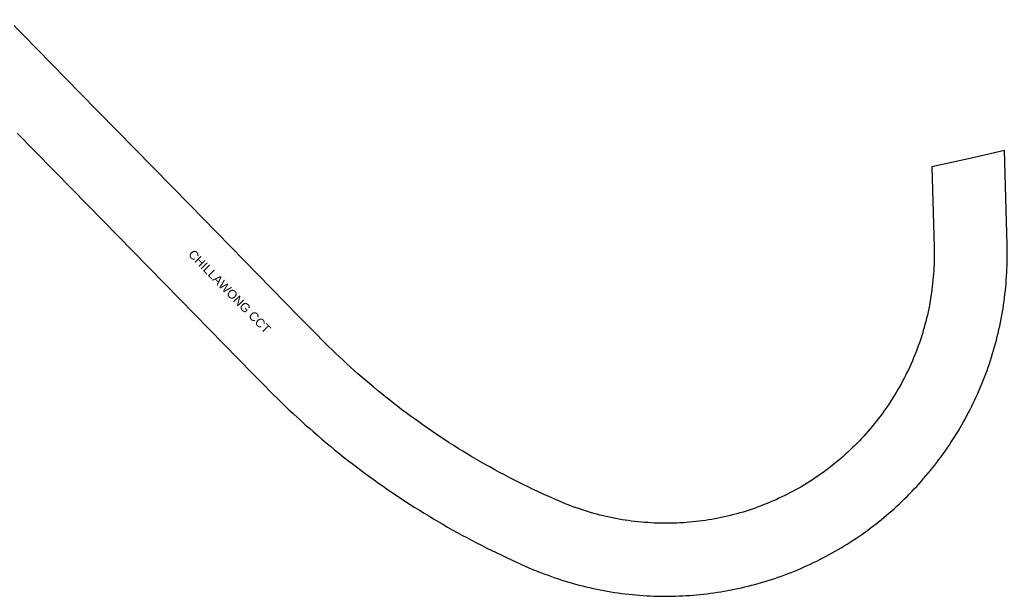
# Model space of a CAD drawing. Extents: x 301026 to 301961, y 6172667 to 6173436.
# Drawn here: x 301137.6 to 301340.1, y 6172667.5 to 6172785.6 of the extents above; entities that cross this region are included whole.
import ezdxf

# ---------------------------------------------------------------- set-up
doc = ezdxf.new("R2010")
doc.units = 0
doc.layers.add('Cadastre Roads_SP_EXT', color=9, linetype='Continuous', lineweight=5)
doc.styles.get("Standard").update_dxf_attribs({"font": 'arial.ttf'})

msp = doc.modelspace()

# ---------------------------------------------------------------- linework, layer by layer
at = {"layer": 'Cadastre Roads_SP_EXT', "color": 250, "linetype": 'Continuous', "lineweight": -3}
msp.add_lwpolyline([(301137.11, 6172762.35), (301148.3, 6172750.92), (301160.9, 6172738.06), (301173.49, 6172725.2), (301185.39, 6172713.06), (301187.97, 6172710.42), (301188.76, 6172709.61), (301189.56, 6172708.82), (301190.37, 6172708.02), (301191.18, 6172707.23), (301191.99, 6172706.45), (301192.81, 6172705.67), (301193.64, 6172704.9), (301194.47, 6172704.13), (301195.3, 6172703.37), (301196.14, 6172702.61), (301196.99, 6172701.86), (301197.84, 6172701.11), (301198.7, 6172700.37), (301199.56, 6172699.64), (301200.43, 6172698.91), (301201.3, 6172698.18), (301202.18, 6172697.46), (301203.06, 6172696.75), (301203.95, 6172696.05), (301204.84, 6172695.35), (301205.74, 6172694.65), (301206.64, 6172693.96), (301207.54, 6172693.28), (301208.45, 6172692.61), (301209.37, 6172691.94), (301210.27, 6172691.28), (301211.18, 6172690.63), (301212.1, 6172689.99), (301213.01, 6172689.35), (301213.94, 6172688.72), (301214.86, 6172688.1), (301215.79, 6172687.48), (301216.73, 6172686.87), (301217.67, 6172686.26), (301218.61, 6172685.66), (301219.56, 6172685.07), (301220.51, 6172684.48), (301221.46, 6172683.9), (301222.42, 6172683.32), (301223.38, 6172682.75), (301224.35, 6172682.19), (301225.32, 6172681.63), (301226.3, 6172681.08), (301227.28, 6172680.53), (301228.27, 6172679.99), (301229.26, 6172679.46), (301230.25, 6172678.93), (301231.25, 6172678.41), (301232.25, 6172677.9), (301233.25, 6172677.39), (301234.26, 6172676.89), (301235.27, 6172676.4), (301236.29, 6172675.91), (301237.3, 6172675.43), (301238.32, 6172674.96), (301239.35, 6172674.49), (301240.37, 6172674.03), (301241.4, 6172673.57), (301242.49, 6172673.1), (301243.17, 6172672.82), (301243.86, 6172672.54), (301244.55, 6172672.26), (301245.24, 6172672), (301245.93, 6172671.74), (301246.63, 6172671.49), (301247.33, 6172671.24), (301248.03, 6172671), (301248.73, 6172670.78), (301249.44, 6172670.55), (301250.15, 6172670.34), (301250.86, 6172670.13), (301251.57, 6172669.93), (301252.29, 6172669.74), (301253.01, 6172669.56), (301253.72, 6172669.38), (301254.45, 6172669.21), (301255.17, 6172669.05), (301255.89, 6172668.9), (301256.62, 6172668.75), (301257.35, 6172668.61), (301258.07, 6172668.48), (301258.8, 6172668.36), (301259.53, 6172668.25), (301260.26, 6172668.14), (301261, 6172668.04), (301261.73, 6172667.95), (301262.46, 6172667.86), (301263.2, 6172667.79), (301263.93, 6172667.72), (301264.67, 6172667.66), (301265.41, 6172667.61), (301266.15, 6172667.56), (301266.88, 6172667.52), (301267.62, 6172667.49), (301268.36, 6172667.47), (301269.1, 6172667.46), (301269.84, 6172667.45), (301270.58, 6172667.45), (301271.32, 6172667.46), (301272.06, 6172667.48), (301272.8, 6172667.51), (301273.54, 6172667.54), (301274.25, 6172667.58), (301274.96, 6172667.63), (301275.67, 6172667.68), (301276.38, 6172667.74), (301277.1, 6172667.81), (301277.81, 6172667.88), (301278.52, 6172667.97), (301279.22, 6172668.06), (301279.93, 6172668.15), (301280.64, 6172668.26), (301281.34, 6172668.37), (301282.05, 6172668.49), (301282.75, 6172668.61), (301283.45, 6172668.75), (301284.15, 6172668.89), (301284.85, 6172669.04), (301285.55, 6172669.19), (301286.24, 6172669.35), (301286.94, 6172669.52), (301287.63, 6172669.7), (301288.32, 6172669.88), (301289.01, 6172670.07), (301289.7, 6172670.27), (301290.38, 6172670.47), (301291.06, 6172670.68), (301291.74, 6172670.9), (301292.42, 6172671.12), (301293.1, 6172671.35), (301293.77, 6172671.59), (301294.44, 6172671.84), (301295.11, 6172672.09), (301295.78, 6172672.35), (301296.44, 6172672.61), (301297.1, 6172672.89), (301297.76, 6172673.17), (301298.41, 6172673.45), (301299.06, 6172673.75), (301299.71, 6172674.05), (301300.36, 6172674.35), (301301, 6172674.66), (301301.64, 6172674.98), (301302.27, 6172675.31), (301302.91, 6172675.64), (301303.54, 6172675.98), (301304.16, 6172676.32), (301304.78, 6172676.68), (301305.4, 6172677.03), (301306.02, 6172677.4), (301306.63, 6172677.77), (301307.24, 6172678.14), (301307.84, 6172678.53), (301308.44, 6172678.92), (301309.04, 6172679.31), (301309.63, 6172679.71), (301310.22, 6172680.12), (301310.8, 6172680.53), (301311.38, 6172680.95), (301311.95, 6172681.38), (301312.52, 6172681.81), (301313.09, 6172682.25), (301313.65, 6172682.69), (301314.21, 6172683.14), (301314.76, 6172683.59), (301315.31, 6172684.05), (301315.85, 6172684.51), (301316.39, 6172684.98), (301316.92, 6172685.46), (301317.45, 6172685.94), (301317.97, 6172686.42), (301318.49, 6172686.91), (301319, 6172687.41), (301319.51, 6172687.91), (301320.01, 6172688.42), (301320.51, 6172688.93), (301321, 6172689.45), (301321.49, 6172689.97), (301321.97, 6172690.49), (301322.44, 6172691.03), (301322.91, 6172691.56), (301323.38, 6172692.1), (301323.84, 6172692.65), (301324.29, 6172693.2), (301324.74, 6172693.76), (301325.18, 6172694.32), (301325.62, 6172694.88), (301326.05, 6172695.45), (301326.48, 6172696.02), (301326.9, 6172696.6), (301327.31, 6172697.18), (301327.72, 6172697.77), (301328.12, 6172698.36), (301328.52, 6172698.95), (301328.91, 6172699.55), (301329.29, 6172700.16), (301329.67, 6172700.76), (301330.04, 6172701.37), (301330.4, 6172701.99), (301330.76, 6172702.6), (301331.11, 6172703.22), (301331.46, 6172703.85), (301331.8, 6172704.48), (301332.13, 6172705.11), (301332.46, 6172705.74), (301332.78, 6172706.38), (301333.09, 6172707.02), (301333.4, 6172707.68), (301333.71, 6172708.34), (301334.01, 6172709), (301334.3, 6172709.66), (301334.59, 6172710.33), (301334.86, 6172711), (301335.13, 6172711.68), (301335.4, 6172712.35), (301335.65, 6172713.03), (301335.9, 6172713.71), (301336.15, 6172714.4), (301336.38, 6172715.08), (301336.61, 6172715.77), (301336.83, 6172716.46), (301337.05, 6172717.16), (301337.25, 6172717.85), (301337.45, 6172718.55), (301337.64, 6172719.25), (301337.83, 6172719.95), (301338.01, 6172720.67), (301338.18, 6172721.38), (301338.35, 6172722.1), (301338.51, 6172722.82), (301338.66, 6172723.54), (301338.8, 6172724.27), (301338.93, 6172724.99), (301339.06, 6172725.72), (301339.18, 6172726.44), (301339.29, 6172727.17), (301339.4, 6172727.9), (301339.49, 6172728.63), (301339.58, 6172729.36), (301339.66, 6172730.09), (301339.74, 6172730.83), (301339.8, 6172731.56), (301339.86, 6172732.3), (301339.91, 6172733.03), (301339.95, 6172733.77), (301339.99, 6172734.47), (301340.01, 6172735.17), (301340.03, 6172735.88), (301340.05, 6172736.58), (301340.05, 6172737.28), (301340.05, 6172737.99), (301340.04, 6172738.69), (301340.02, 6172739.39), (301339.49, 6172758.76), (301333.32, 6172757.38), (301324.59, 6172755.43), (301325.05, 6172738.95), (301325.07, 6172738.35), (301325.07, 6172737.76), (301325.07, 6172737.16), (301325.07, 6172736.57), (301325.06, 6172735.97), (301325.04, 6172735.38), (301325.01, 6172734.78), (301324.98, 6172734.19), (301324.94, 6172733.53), (301324.89, 6172732.87), (301324.83, 6172732.22), (301324.76, 6172731.56), (301324.69, 6172730.91), (301324.61, 6172730.25), (301324.52, 6172729.6), (301324.42, 6172728.95), (301324.32, 6172728.3), (301324.2, 6172727.65), (301324.08, 6172727), (301323.95, 6172726.35), (301323.82, 6172725.71), (301323.67, 6172725.06), (301323.52, 6172724.42), (301323.36, 6172723.78), (301323.19, 6172723.15), (301323.02, 6172722.51), (301322.84, 6172721.88), (301322.65, 6172721.25), (301322.45, 6172720.62), (301322.25, 6172719.99), (301322.03, 6172719.37), (301321.81, 6172718.75), (301321.59, 6172718.13), (301321.35, 6172717.51), (301321.11, 6172716.9), (301320.86, 6172716.29), (301320.6, 6172715.68), (301320.34, 6172715.08), (301320.07, 6172714.48), (301319.79, 6172713.88), (301319.5, 6172713.29), (301319.21, 6172712.69), (301318.91, 6172712.11), (301318.6, 6172711.52), (301318.29, 6172710.94), (301317.97, 6172710.37), (301317.64, 6172709.8), (301317.31, 6172709.23), (301316.97, 6172708.67), (301316.62, 6172708.1), (301316.26, 6172707.55), (301315.9, 6172707), (301315.54, 6172706.45), (301315.16, 6172705.91), (301314.78, 6172705.37), (301314.4, 6172704.84), (301314.01, 6172704.31), (301313.61, 6172703.79), (301313.2, 6172703.27), (301312.79, 6172702.76), (301312.38, 6172702.25), (301311.95, 6172701.74), (301311.52, 6172701.25), (301311.09, 6172700.75), (301310.65, 6172700.26), (301310.2, 6172699.78), (301309.75, 6172699.3), (301309.29, 6172698.83), (301308.83, 6172698.37), (301308.36, 6172697.9), (301307.88, 6172697.45), (301307.4, 6172697), (301306.92, 6172696.56), (301306.43, 6172696.12), (301305.93, 6172695.69), (301305.43, 6172695.26), (301304.92, 6172694.84), (301304.41, 6172694.43), (301303.9, 6172694.02), (301303.38, 6172693.62), (301302.85, 6172693.22), (301302.32, 6172692.83), (301301.78, 6172692.45), (301301.24, 6172692.08), (301300.7, 6172691.71), (301300.15, 6172691.34), (301299.6, 6172690.99), (301299.04, 6172690.64), (301298.48, 6172690.29), (301297.92, 6172689.96), (301297.35, 6172689.63), (301296.77, 6172689.3), (301296.2, 6172688.99), (301295.62, 6172688.68), (301295.03, 6172688.38), (301294.44, 6172688.08), (301293.85, 6172687.8), (301293.26, 6172687.52), (301292.66, 6172687.24), (301292.06, 6172686.98), (301291.45, 6172686.72), (301290.85, 6172686.46), (301290.23, 6172686.22), (301289.62, 6172685.98), (301289.01, 6172685.75), (301288.39, 6172685.53), (301287.77, 6172685.32), (301287.14, 6172685.11), (301286.51, 6172684.91), (301285.89, 6172684.71), (301285.25, 6172684.53), (301284.62, 6172684.35), (301283.99, 6172684.18), (301283.35, 6172684.02), (301282.71, 6172683.87), (301282.07, 6172683.72), (301281.42, 6172683.58), (301280.78, 6172683.45), (301280.13, 6172683.33), (301279.49, 6172683.21), (301278.84, 6172683.1), (301278.19, 6172683), (301277.54, 6172682.91), (301276.88, 6172682.82), (301276.23, 6172682.75), (301275.58, 6172682.68), (301274.92, 6172682.62), (301274.27, 6172682.56), (301273.61, 6172682.52), (301272.95, 6172682.48), (301272.3, 6172682.45), (301271.64, 6172682.43), (301270.98, 6172682.41), (301270.32, 6172682.41), (301270.32, 6172682.41), (301269.66, 6172682.41), (301269, 6172682.42), (301268.34, 6172682.43), (301267.68, 6172682.46), (301267.01, 6172682.49), (301266.35, 6172682.53), (301265.69, 6172682.58), (301265.04, 6172682.64), (301264.38, 6172682.7), (301263.72, 6172682.77), (301263.06, 6172682.85), (301262.41, 6172682.94), (301261.75, 6172683.04), (301261.1, 6172683.14), (301260.45, 6172683.25), (301259.8, 6172683.37), (301259.15, 6172683.5), (301258.5, 6172683.64), (301257.85, 6172683.78), (301257.21, 6172683.93), (301256.57, 6172684.09), (301255.93, 6172684.25), (301255.29, 6172684.43), (301254.65, 6172684.61), (301254.02, 6172684.8), (301253.39, 6172685), (301252.76, 6172685.2), (301252.13, 6172685.41), (301251.51, 6172685.63), (301250.89, 6172685.86), (301250.27, 6172686.09), (301249.65, 6172686.34), (301249.04, 6172686.59), (301248.43, 6172686.84), (301247.48, 6172687.25), (301246.53, 6172687.67), (301245.58, 6172688.09), (301244.64, 6172688.52), (301243.7, 6172688.96), (301242.76, 6172689.4), (301241.83, 6172689.85), (301240.85, 6172690.33), (301239.87, 6172690.82), (301238.9, 6172691.31), (301237.93, 6172691.81), (301236.96, 6172692.32), (301236, 6172692.83), (301235.04, 6172693.35), (301234.09, 6172693.88), (301233.14, 6172694.41), (301232.19, 6172694.95), (301231.24, 6172695.5), (301230.3, 6172696.05), (301229.37, 6172696.61), (301228.44, 6172697.18), (301227.51, 6172697.75), (301226.58, 6172698.33), (301225.66, 6172698.92), (301224.75, 6172699.51), (301223.84, 6172700.11), (301222.93, 6172700.71), (301222.03, 6172701.32), (301221.13, 6172701.94), (301220.26, 6172702.55), (301219.4, 6172703.16), (301218.54, 6172703.78), (301217.68, 6172704.4), (301216.83, 6172705.03), (301215.98, 6172705.67), (301215.14, 6172706.31), (301214.3, 6172706.95), (301213.47, 6172707.61), (301212.64, 6172708.27), (301211.82, 6172708.93), (301210.99, 6172709.6), (301210.18, 6172710.27), (301209.37, 6172710.95), (301208.56, 6172711.64), (301207.76, 6172712.33), (301206.96, 6172713.03), (301206.19, 6172713.72), (301205.42, 6172714.41), (301204.66, 6172715.1), (301203.9, 6172715.8), (301203.14, 6172716.51), (301202.39, 6172717.22), (301201.65, 6172717.94), (301200.91, 6172718.66), (301200.17, 6172719.39), (301199.44, 6172720.12), (301198.71, 6172720.85), (301194.8, 6172724.85), (301183.6, 6172736.28), (301172.4, 6172747.71), (301161.2, 6172759.14), (301150.01, 6172770.56), (301135.29, 6172785.58)], dxfattribs=at)

# ---------------------------------------------------------------- texts
at = {"layer": 'Cadastre Roads_SP_EXT'}
msp.add_text('CHILLAWONG CCT', height=1.8, rotation=314.4152, dxfattribs=at).set_placement((301172.03, 6172737.38))

doc.saveas('drawing.dxf')
